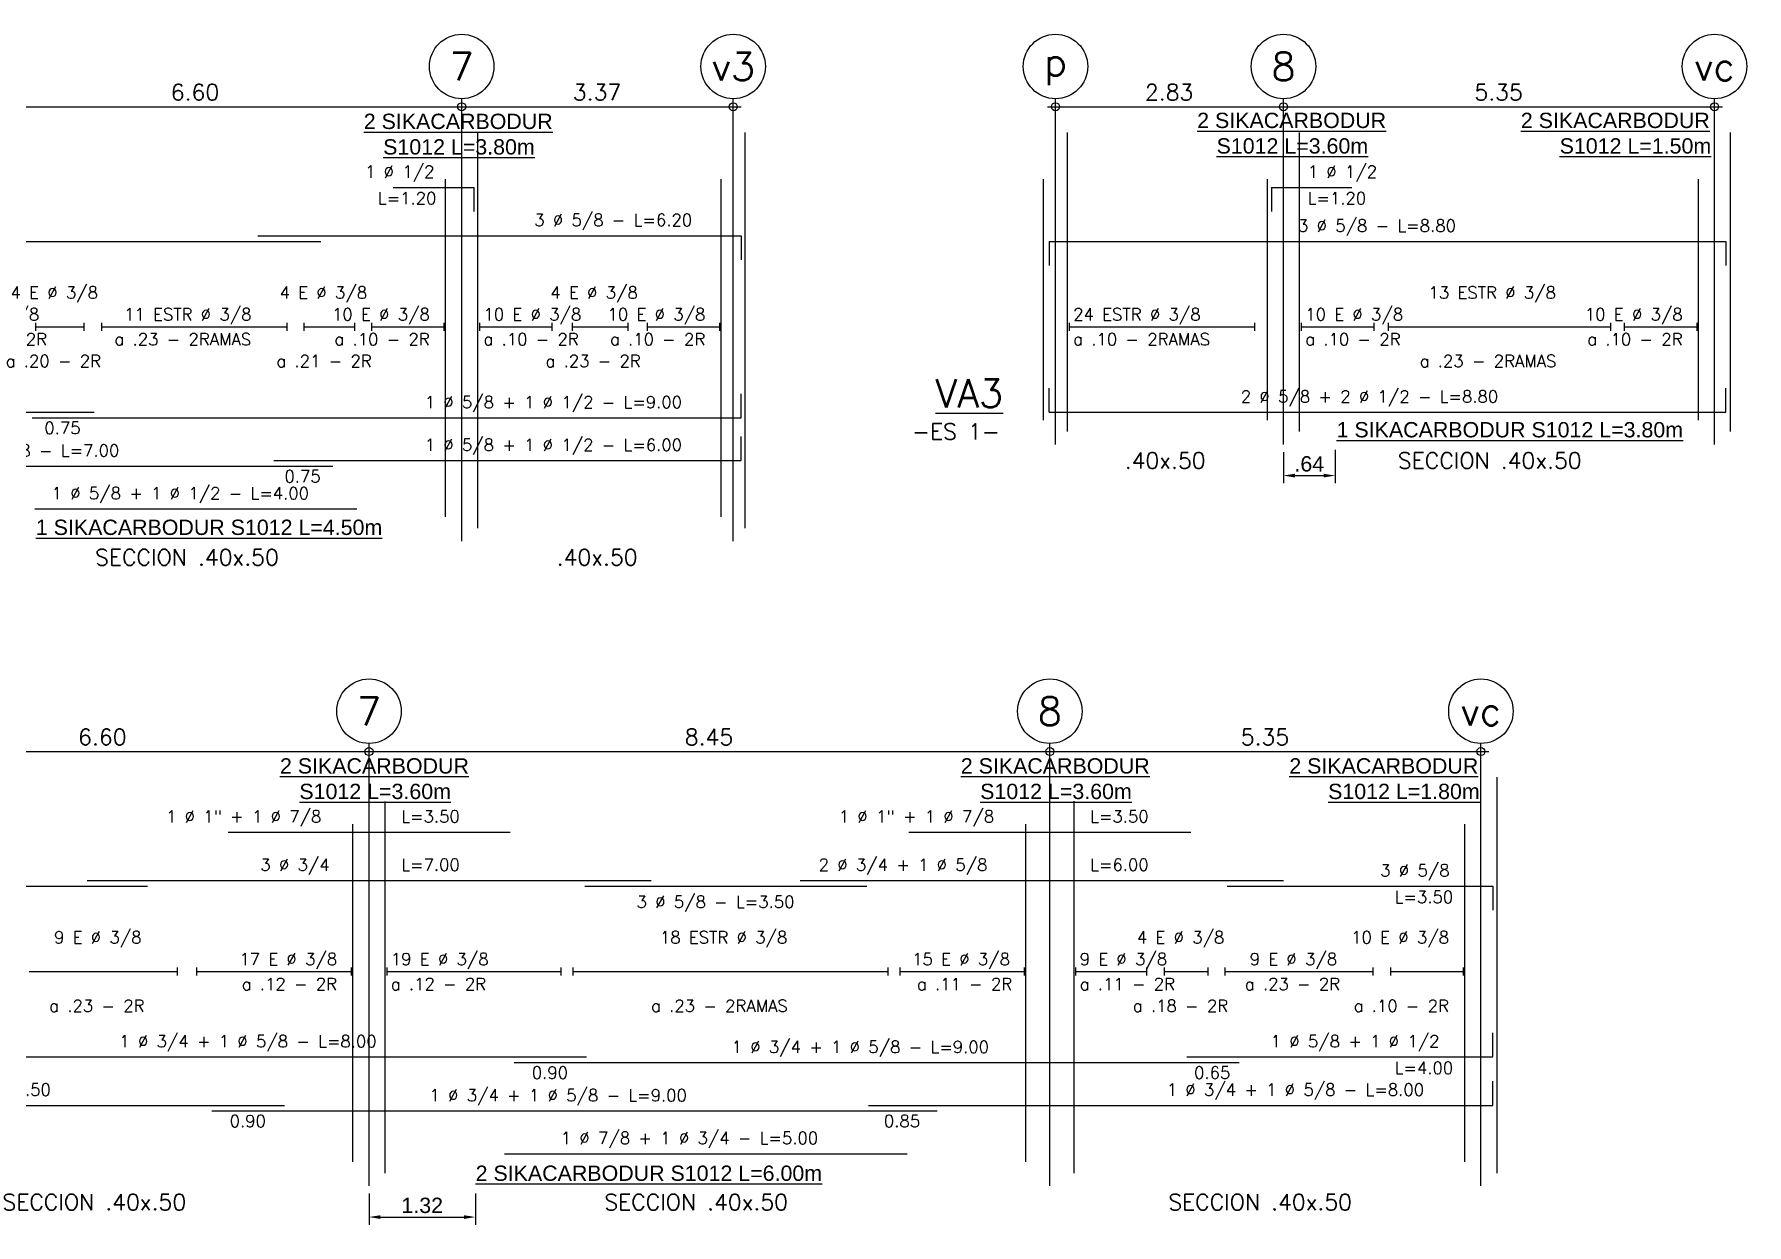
# Model space of a CAD drawing. Header units: millimetres. Extents: x 1 to 301, y -42 to 59.
# Drawn here: x 176.03 to 197.29, y 44.56 to 59.33 of the extents above; entities that cross this region are included whole.
import ezdxf
from ezdxf.enums import TextEntityAlignment as Align

# ---------------------------------------------------------------- set-up
doc = ezdxf.new("R2010")
doc.units = ezdxf.units.MM
doc.header["$LTSCALE"] = 0.0003
doc.header["$PDMODE"] = 34
doc.header["$PDSIZE"] = 0.1
for name, color, linetype in [('SIM-ACHURADOS', 8, 'Continuous'), ('SIM-COTAS', 1, 'Continuous'), ('SIM-FIBRACARB', 4, 'Continuous')]:
    doc.layers.add(name, color=color, linetype=linetype)
doc.styles.add('ARIAL EE', font='arial.ttf')
doc.styles.add('P140', font='SIMPLEX', dxfattribs={"height": 0.35})
doc.styles.add('P60', font='SIMPLEX', dxfattribs={"height": 0.16})
doc.styles.add('P80', font='SIMPLEX', dxfattribs={"height": 0.2})
doc.dimstyles.new('RE - STANDAR', dxfattribs={"dimtxt": 0.002, "dimasz": 0.0015, "dimexe": 0.001, "dimexo": 0.001, "dimgap": 0.0005, "dimtad": 1, "dimzin": 4, "dimdsep": 46, "dimtxsty": 'ARIAL EE', "dimcen": -0.001, "dimclrd": 256, "dimclre": 256, "dimclrt": 2, "dimadec": 0, "dimazin": 0, "dimtfac": 1, "dimtix": 1, "dimtofl": 0, "dimtmove": 1, "dimatfit": 0, "dimfxl": 0.0015, "dimtolj": 1, "dimtzin": 4, "dimlwd": -1, "dimlwe": -1, "dimarcsym": 0})

# ---------------------------------------------------------------- blocks, each defined once
blk = doc.blocks.new('*D30')
at = {"layer": 'SIM-COTAS', "transparency": 16777216}
for p, q in [((191.539, 54.15), (191.539, 53.764)), ((192.179, 54.177), (192.179, 53.764)), ((191.681, 53.859), (192.036, 53.859))]:
    blk.add_line(p, q, dxfattribs=at)
for points in [[(191.681, 53.882), (191.681, 53.835), (191.539, 53.859)], [(192.036, 53.882), (192.036, 53.835), (192.179, 53.859)]]:
    blk.add_solid(points, dxfattribs=at)
at = {"layer": 'SIM-COTAS', "color": 2, "transparency": 16777216, "insert": (191.859, 54.003), "char_height": 0.19, "attachment_point": 5, "style": 'ARIAL EE'}
blk.add_mtext('\\A1;.64', dxfattribs=at)
blk = doc.blocks.new('*D28')
at = {"layer": 'SIM-COTAS', "transparency": 16777216}
for p, q in [((180.189, 44.95), (180.189, 44.564)), ((181.509, 44.952), (181.509, 44.564)), ((180.331, 44.659), (181.366, 44.659))]:
    blk.add_line(p, q, dxfattribs=at)
for points in [[(180.331, 44.682), (180.331, 44.635), (180.189, 44.659)], [(181.366, 44.682), (181.366, 44.635), (181.509, 44.659)]]:
    blk.add_solid(points, dxfattribs=at)
at = {"layer": 'SIM-COTAS', "color": 2, "transparency": 16777216, "insert": (180.849, 44.803), "char_height": 0.19, "attachment_point": 5, "style": 'ARIAL EE'}
blk.add_mtext('\\A1;1.32', dxfattribs=at)

msp = doc.modelspace()

# ---------------------------------------------------------------- linework, layer by layer
at = {"layer": 'SIM-ACHURADOS'}
for p, q in [((181.339, 53.045), (181.339, 58.535)), ((184.709, 53.045), (184.709, 58.535)), ((188.709, 54.245), (188.709, 58.535)), ((191.539, 54.245), (191.539, 58.535)), ((196.889, 54.245), (196.889, 58.535)), ((167.579, 58.435), (184.709, 58.435)), ((188.709, 58.435), (196.889, 58.435)), ((181.539, 53.205), (181.539, 58.115)), ((184.859, 53.205), (184.859, 58.115)), ((188.859, 54.405), (188.859, 58.115)), ((191.739, 54.405), (191.739, 58.115)), ((197.089, 54.405), (197.089, 58.115)), ((180.489, 57.435), (181.489, 57.435)), ((181.139, 53.345), (181.139, 57.535)), ((181.489, 57.435), (181.489, 57.135)), ((184.559, 53.345), (184.559, 57.535)), ((188.559, 54.545), (188.559, 57.535)), ((191.339, 54.545), (191.339, 57.535)), ((191.389, 57.435), (192.389, 57.435)), ((191.389, 57.435), (191.389, 57.135)), ((196.689, 54.545), (196.689, 57.535)), ((170.589, 56.765), (179.589, 56.765)), ((178.809, 56.835), (184.809, 56.835)), ((184.809, 56.835), (184.809, 56.535)), ((188.629, 56.765), (197.029, 56.765)), ((188.629, 56.765), (188.629, 56.465)), ((197.029, 56.765), (197.029, 56.465)), ((176.049, 55.755), (176.049, 55.655)), ((176.049, 55.705), (176.649, 55.705)), ((176.649, 55.755), (176.649, 55.655)), ((176.869, 55.755), (176.869, 55.655)), ((176.869, 55.705), (179.169, 55.705)), ((179.169, 55.755), (179.169, 55.655)), ((179.379, 55.755), (179.379, 55.655)), ((179.379, 55.705), (180.009, 55.705)), ((180.009, 55.755), (180.009, 55.655)), ((180.219, 55.755), (180.219, 55.655)), ((180.219, 55.705), (181.119, 55.705)), ((181.119, 55.755), (181.119, 55.655)), ((181.559, 55.755), (181.559, 55.655)), ((181.559, 55.705), (182.459, 55.705)), ((182.459, 55.755), (182.459, 55.655)), ((182.709, 55.755), (182.709, 55.655)), ((182.709, 55.705), (183.399, 55.705)), ((183.399, 55.755), (183.399, 55.655)), ((183.639, 55.755), (183.639, 55.655)), ((183.639, 55.705), (184.539, 55.705)), ((184.539, 55.755), (184.539, 55.655)), ((188.879, 55.755), (188.879, 55.655)), ((188.879, 55.705), (191.179, 55.705)), ((191.179, 55.755), (191.179, 55.655)), ((191.759, 55.755), (191.759, 55.655)), ((191.759, 55.705), (192.659, 55.705)), ((192.659, 55.755), (192.659, 55.655)), ((192.839, 55.755), (192.839, 55.655)), ((192.839, 55.705), (195.599, 55.705)), ((195.599, 55.755), (195.599, 55.655)), ((195.769, 55.755), (195.769, 55.655)), ((195.769, 55.705), (196.669, 55.705)), ((196.669, 55.755), (196.669, 55.655)), ((184.809, 54.575), (184.809, 54.875)), ((188.629, 54.645), (188.629, 54.945)), ((197.029, 54.645), (197.029, 54.945)), ((167.479, 54.645), (176.779, 54.645)), ((188.629, 54.645), (197.029, 54.645)), ((176.009, 54.575), (184.809, 54.575)), ((184.809, 54.045), (184.809, 54.345)), ((179.009, 54.045), (184.809, 54.045)), ((172.739, 53.975), (179.739, 53.975)), ((176.039, 53.445), (180.039, 53.445)), ((160.129, 50.435), (193.989, 50.435)), ((180.189, 45.045), (180.189, 50.535)), ((188.639, 45.045), (188.639, 50.535)), ((193.989, 45.045), (193.989, 50.535)), ((194.189, 45.205), (194.189, 50.115)), ((180.389, 45.205), (180.389, 49.817)), ((188.939, 45.205), (188.939, 49.818)), ((179.989, 45.345), (179.989, 49.535)), ((188.339, 45.345), (188.339, 49.535)), ((193.789, 45.345), (193.789, 49.535)), ((178.439, 49.435), (181.939, 49.435)), ((186.889, 49.435), (190.389, 49.435)), ((170.439, 48.765), (177.439, 48.765)), ((176.689, 48.835), (183.689, 48.835)), ((182.869, 48.765), (186.369, 48.765)), ((185.539, 48.835), (191.539, 48.835)), ((190.839, 48.765), (194.139, 48.765)), ((194.139, 48.765), (194.139, 48.465)), ((175.969, 47.705), (177.809, 47.705)), ((177.809, 47.755), (177.809, 47.655)), ((178.049, 47.755), (178.049, 47.655)), ((178.049, 47.705), (179.969, 47.705)), ((179.969, 47.755), (179.969, 47.655)), ((180.409, 47.755), (180.409, 47.655)), ((180.409, 47.705), (182.569, 47.705)), ((182.569, 47.755), (182.569, 47.655)), ((182.719, 47.755), (182.719, 47.655)), ((182.719, 47.705), (186.629, 47.705)), ((186.629, 47.755), (186.629, 47.655)), ((186.779, 47.755), (186.779, 47.655)), ((186.779, 47.705), (188.319, 47.705)), ((188.319, 47.755), (188.319, 47.655)), ((188.959, 47.755), (188.959, 47.655)), ((188.959, 47.705), (189.839, 47.705)), ((189.839, 47.755), (189.839, 47.655)), ((190.059, 47.755), (190.059, 47.655)), ((190.059, 47.705), (190.599, 47.705)), ((190.599, 47.755), (190.599, 47.655)), ((190.809, 47.755), (190.809, 47.655)), ((190.809, 47.705), (192.649, 47.705)), ((192.649, 47.755), (192.649, 47.655)), ((192.869, 47.755), (192.869, 47.655)), ((192.869, 47.705), (193.769, 47.705)), ((193.769, 47.755), (193.769, 47.655)), ((194.139, 46.645), (194.139, 46.945)), ((174.889, 46.645), (182.889, 46.645)), ((181.989, 46.575), (190.989, 46.575)), ((190.339, 46.645), (194.139, 46.645)), ((194.139, 46.045), (194.139, 46.345)), ((171.639, 46.045), (179.139, 46.045)), ((178.239, 45.975), (187.239, 45.975)), ((186.389, 46.045), (194.139, 46.045)), ((181.869, 45.445), (186.869, 45.445))]:
    msp.add_line(p, q, dxfattribs=at)
for centre in [(181.339, 58.935), (184.709, 58.935), (188.709, 58.935), (191.539, 58.935), (196.889, 58.935), (180.189, 50.935), (188.639, 50.935), (193.989, 50.935)]:
    msp.add_circle(centre, 0.4, dxfattribs=at)
for p in [(181.339, 58.435), (184.709, 58.435), (188.709, 58.435), (191.539, 58.435), (196.889, 58.435), (180.189, 50.435), (188.639, 50.435), (193.989, 50.435)]:
    msp.add_point(p, dxfattribs=at)

# ---------------------------------------------------------------- texts
at = {"layer": 'SIM-ACHURADOS', "style": 'P140'}
for s, p in [('7', (181.339, 58.935)), ('v3', (184.709, 58.935)), ('8', (191.539, 58.935)), ('p', (188.709, 58.935)), ('vc', (196.889, 58.935)), ('7', (180.189, 50.935)), ('8', (188.639, 50.935)), ('vc', (193.989, 50.935))]:
    msp.add_text(s, height=0.35, dxfattribs=at).set_placement(p, align=Align.MIDDLE)
at = {"layer": 'SIM-ACHURADOS'}
for s, height, style, p in [('6.60', 0.2, 'P80', (177.729, 58.515)), ('3.37', 0.2, 'P80', (182.719, 58.515)), ('2.83', 0.2, 'P80', (189.819, 58.515)), ('5.35', 0.2, 'P80', (193.909, 58.515)), ('1 %%c 1/2', 0.15, 'P60', (180.139, 57.555)), ('1 %%c 1/2', 0.15, 'P60', (191.839, 57.555)), ('L=1.20', 0.15, 'P60', (180.299, 57.225)), ('L=1.20', 0.15, 'P60', (191.839, 57.225)), ('3 %%c 5/8 - L=6.20', 0.15, 'P60', (182.239, 56.955)), ('3 %%c 5/8 - L=8.80', 0.15, 'P60', (191.719, 56.885)), ('4 E %%c 3/8', 0.15, 'P60', (175.739, 56.055)), ('4 E %%c 3/8', 0.15, 'P60', (179.079, 56.055)), ('4 E %%c 3/8', 0.15, 'P60', (182.439, 56.055)), ('13 ESTR %%c 3/8', 0.15, 'P60', (193.339, 56.055)), ('9 E %%c 3/8', 0.15, 'P60', (175.009, 55.785)), ('11 ESTR %%c 3/8', 0.15, 'P60', (177.149, 55.785)), ('10 E %%c 3/8', 0.15, 'P60', (179.729, 55.785)), ('10 E %%c 3/8', 0.15, 'P60', (181.609, 55.785)), ('10 E %%c 3/8', 0.15, 'P60', (183.149, 55.785)), ('24 ESTR %%c 3/8', 0.15, 'P60', (188.929, 55.785)), ('10 E %%c 3/8', 0.15, 'P60', (191.809, 55.785)), ('10 E %%c 3/8', 0.15, 'P60', (195.279, 55.785)), ('a .11 - 2R', 0.15, 'P60', (175.009, 55.475)), ('a .23 - 2RAMAS', 0.15, 'P60', (177.029, 55.475)), ('a .10 - 2R', 0.15, 'P60', (179.759, 55.475)), ('a .10 - 2R', 0.15, 'P60', (181.609, 55.475)), ('a .10 - 2R', 0.15, 'P60', (183.179, 55.475)), ('a .10 - 2RAMAS', 0.15, 'P60', (188.929, 55.475)), ('a .10 - 2R', 0.15, 'P60', (191.809, 55.475)), ('a .10 - 2R', 0.15, 'P60', (195.309, 55.475)), ('a .20 - 2R', 0.15, 'P60', (175.679, 55.205)), ('a .21 - 2R', 0.15, 'P60', (179.039, 55.205)), ('a .23 - 2R', 0.15, 'P60', (182.379, 55.205)), ('a .23 - 2RAMAS', 0.15, 'P60', (193.229, 55.205)), ('1 %%c 5/8 + 1 %%c 1/2 - L=9.00', 0.15, 'P60', (180.879, 54.695)), ('2 %%c 5/8 + 2 %%c 1/2 - L=8.80', 0.15, 'P60', (191.009, 54.765)), ('0.75', 0.15, 'P60', (176.159, 54.375)), ('-ES 1-', 0.2, 'P80', (186.929, 54.305)), ('2 %%c 5/8 - L=7.00', 0.15, 'P60', (175.129, 54.095)), ('1 %%c 5/8 + 1 %%c 1/2 - L=6.00', 0.15, 'P60', (180.879, 54.165)), ('.40x.50', 0.2, 'P80', (189.569, 53.945)), ('SECCION .40x.50', 0.2, 'P80', (192.959, 53.945)), ('0.75', 0.15, 'P60', (179.139, 53.775)), ('1 %%c 5/8 + 1 %%c 1/2 - L=4.00', 0.15, 'P60', (176.249, 53.565)), ('SECCION .40x.50', 0.2, 'P80', (176.789, 52.745)), ('.40x.50', 0.2, 'P80', (182.519, 52.745)), ('6.60', 0.2, 'P80', (176.579, 50.515)), ('8.45', 0.2, 'P80', (184.109, 50.515)), ('5.35', 0.2, 'P80', (191.009, 50.515)), ('1 %%c 1" + 1 %%c 7/8', 0.15, 'P60', (177.669, 49.555)), ('L=3.50', 0.15, 'P60', (180.589, 49.555)), ('1 %%c 1" + 1 %%c 7/8', 0.15, 'P60', (186.019, 49.555)), ('L=3.50', 0.15, 'P60', (189.139, 49.555)), ('3 %%c 3/4', 0.15, 'P60', (178.839, 48.955)), ('L=7.00', 0.15, 'P60', (180.589, 48.955)), ('2 %%c 3/4 + 1 %%c 5/8', 0.15, 'P60', (185.769, 48.955)), ('L=6.00', 0.15, 'P60', (189.139, 48.955)), ('3 %%c 5/8', 0.15, 'P60', (192.739, 48.885)), ('L=3.50', 0.15, 'P60', (192.919, 48.555)), ('3 %%c 5/8 - L=3.50', 0.15, 'P60', (183.509, 48.495)), ('9 E %%c 3/8', 0.15, 'P60', (176.279, 48.055)), ('18 ESTR %%c 3/8', 0.15, 'P60', (183.799, 48.055)), ('4 E %%c 3/8', 0.15, 'P60', (189.719, 48.055)), ('10 E %%c 3/8', 0.15, 'P60', (192.379, 48.055)), ('17 E %%c 3/8', 0.15, 'P60', (178.579, 47.785)), ('19 E %%c 3/8', 0.15, 'P60', (180.459, 47.785)), ('15 E %%c 3/8', 0.15, 'P60', (186.929, 47.785)), ('9 E %%c 3/8', 0.15, 'P60', (189.009, 47.785)), ('9 E %%c 3/8', 0.15, 'P60', (191.119, 47.785)), ('a .12 - 2R', 0.15, 'P60', (178.609, 47.475)), ('a .12 - 2R', 0.15, 'P60', (180.459, 47.475)), ('a .11 - 2R', 0.15, 'P60', (186.989, 47.475)), ('a .11 - 2R', 0.15, 'P60', (189.009, 47.475)), ('a .23 - 2R', 0.15, 'P60', (191.059, 47.475)), ('a .23 - 2R', 0.15, 'P60', (176.219, 47.205)), ('a .23 - 2RAMAS', 0.15, 'P60', (183.689, 47.205)), ('a .18 - 2R', 0.15, 'P60', (189.669, 47.205)), ('a .10 - 2R', 0.15, 'P60', (192.409, 47.205)), ('1 %%c 3/4 + 1 %%c 5/8 - L=8.00', 0.15, 'P60', (177.089, 46.765)), ('1 %%c 3/4 + 1 %%c 5/8 - L=9.00', 0.15, 'P60', (184.689, 46.695)), ('1 %%c 5/8 + 1 %%c 1/2', 0.15, 'P60', (191.379, 46.765)), ('L=4.00', 0.15, 'P60', (192.919, 46.435)), ('2 %%c 3/4 - L=7.50', 0.15, 'P60', (174.279, 46.165)), ('0.90', 0.15, 'P60', (182.209, 46.375)), ('1 %%c 3/4 + 1 %%c 5/8 - L=8.00', 0.15, 'P60', (190.089, 46.165)), ('0.65', 0.15, 'P60', (190.429, 46.375)), ('1 %%c 3/4 + 1 %%c 5/8 - L=9.00', 0.15, 'P60', (180.939, 46.095)), ('0.90', 0.15, 'P60', (178.459, 45.775)), ('0.85', 0.15, 'P60', (186.579, 45.775)), ('1 %%c 7/8 + 1 %%c 3/4 - L=5.00', 0.15, 'P60', (182.569, 45.565)), ('SECCION .40x.50', 0.2, 'P80', (175.639, 44.745)), ('SECCION .40x.50', 0.2, 'P80', (183.109, 44.745)), ('SECCION .40x.50', 0.2, 'P80', (190.109, 44.745))]:
    msp.add_text(s, height=height, dxfattribs=dict(at, style=style)).set_placement(p)
at = {"layer": 'SIM-ACHURADOS', "style": 'P140'}
msp.add_text('%%UVA3', height=0.35, dxfattribs=at).set_placement((188.059, 54.705), align=Align.RIGHT)
at = {"layer": 'SIM-FIBRACARB', "char_height": 0.19, "attachment_point": 1, "style": 'ARIAL EE'}
for s, width, insert in [('\\pi0.13047;{\\L2 SIKACARBODUR \\P\\pi0.37121;S1012 L=3.80m}', 2.59499, (179.993, 58.349)), ('\\pi0.22862;{\\L2 SIKACARBODUR \\P\\pi0.46936;S1012 L=3.60m}', 2.79129, (190.239, 58.361)), ('\\pi0.26788;{\\L2 SIKACARBODUR \\P\\pi0.74936;S1012 L=1.50m}', 2.60193, (194.217, 58.361)), ('{\\L1 SIKACARBODUR S1012 L=3.80m}', 4.32953, (192.198, 54.523)), ('{\\L1 SIKACARBODUR S1012 L=4.50m}', 4.61032, (176.053, 53.312)), ('\\pi0.16364;{\\L2 SIKACARBODUR \\P\\pi0.40438;S1012 L=3.60m}', 2.66133, (178.92, 50.352)), ('\\pi0.16364;{\\L2 SIKACARBODUR \\P\\pi0.40438;S1012 L=3.60m}', 2.66133, (187.37, 50.352)), ('\\pi0.16224;{\\L2 SIKACARBODUR \\P\\pi0.64372;S1012 L=1.80m}', 2.49629, (191.449, 50.352)), ('{\\L2 SIKACARBODUR S1012 L=6.00m}', 4.7362, (181.512, 45.298))]:
    msp.add_mtext_dynamic_manual_height_columns(s, width=width, gutter_width=0.00475, heights=[0], dxfattribs=dict(at, insert=insert))

# ---------------------------------------------------------------- dimensions: what is measured, and where the dimension line sits
at = {"layer": 'SIM-COTAS'}
for base, p1, p2, picture, middle in [((192.179, 53.859), (191.539, 54.245), (192.179, 54.272), '*D30', (191.859, 54.003)), ((181.509, 44.659), (180.189, 45.045), (181.509, 45.047), '*D28', (180.849, 44.803))]:
    dim = msp.add_linear_dim(base=base, p1=p1, p2=p2, dimstyle='RE - STANDAR', dxfattribs=at)
    dim.commit()
    dim.dimension.update_dxf_attribs({"geometry": picture, "text_midpoint": middle})

doc.saveas('drawing.dxf')
